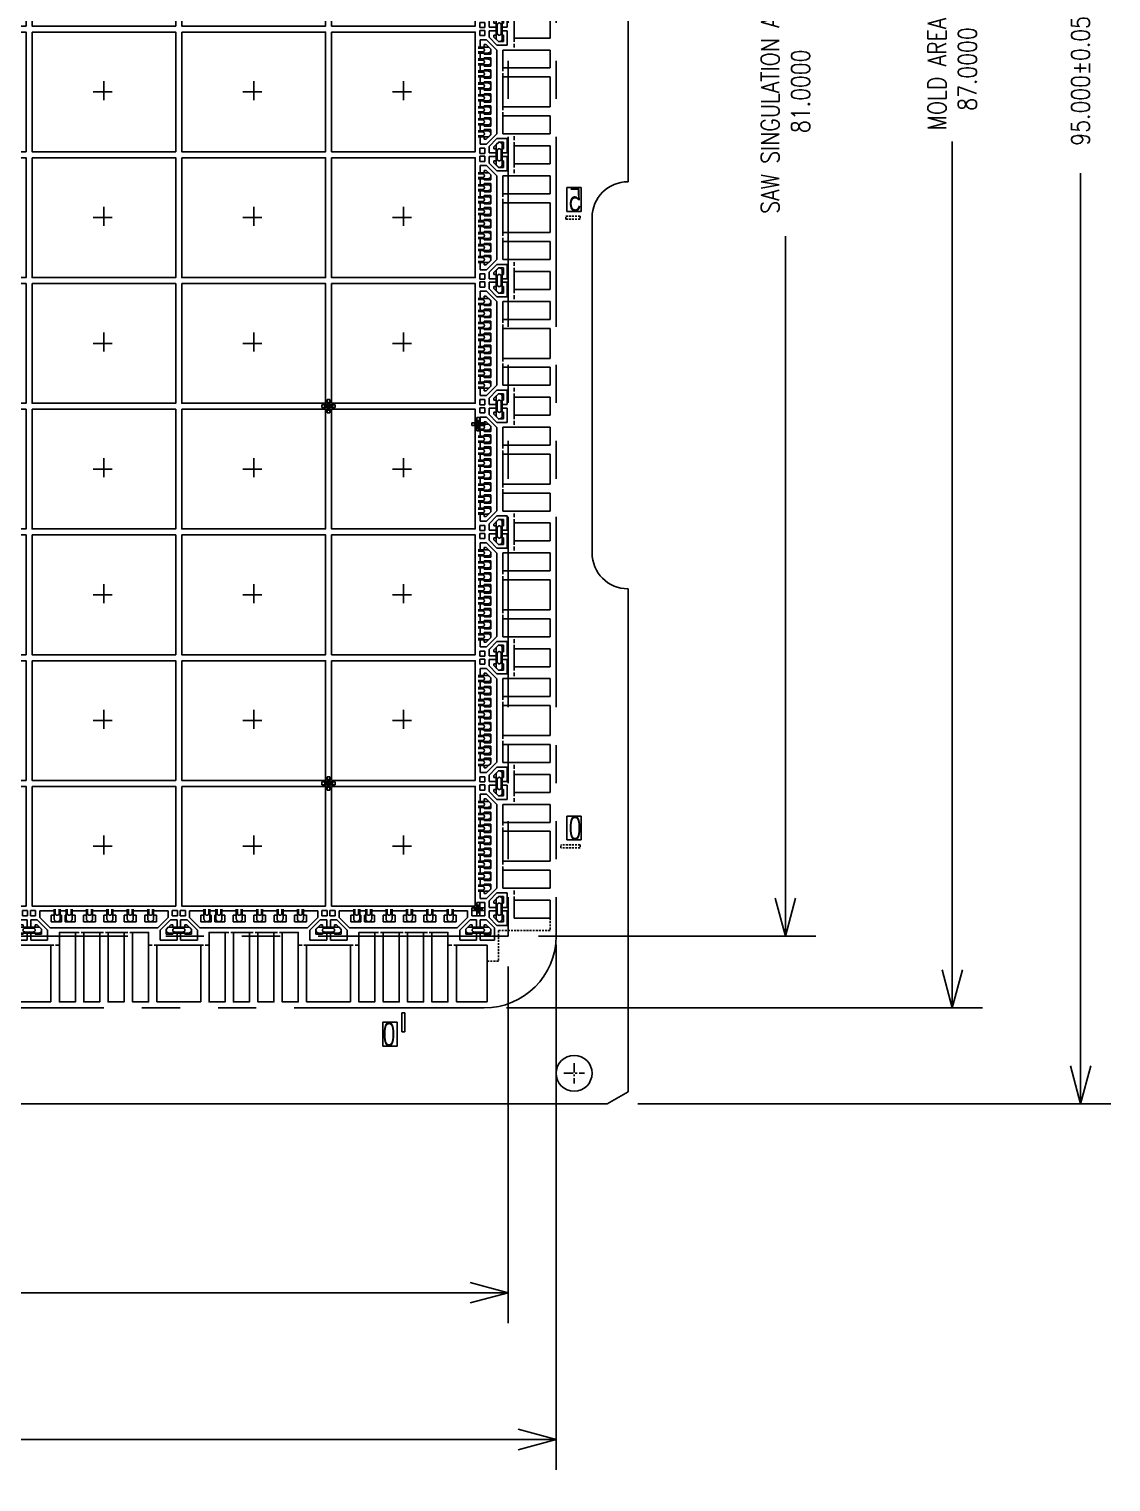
# Model space of a CAD drawing. Extents: x 98 to 785, y 191 to 514.
# Drawn here: x 695 to 785.3, y 220.7 to 342 of the extents above; entities that cross this region are included whole.
import ezdxf

# ---------------------------------------------------------------- set-up
doc = ezdxf.new("R2010")
doc.units = 0
doc.header["$LTSCALE"] = 12.7
doc.header["$MEASUREMENT"] = 0
doc.header["$PDMODE"] = 2
for name, pattern in [('CENTER', [2, 1.25, -0.25, 0.25, -0.25]), ('HIDDEN', [0.375, 0.25, -0.125]), ('PHANTOM', [2.5, 1.25, -0.25, 0.25, -0.25, 0.25, -0.25])]:
    doc.linetypes.add(name, pattern=pattern)
doc.layers.get('0').update_dxf_attribs({"linetype": 'CONTINUOUS'})
doc.layers.get('DEFPOINTS').update_dxf_attribs({"linetype": 'CONTINUOUS'})
for name, color, linetype in [('SH-01_CENTER', 2, 'CENTER'), ('SH-01_DIM', 4, 'CONTINUOUS'), ('SH-01_HATCH', 10, 'CONTINUOUS'), ('SH-01_HIDDEN', 6, 'HIDDEN'), ('SH-01_MISC', 5, 'CONTINUOUS'), ('SH-01_OBJECT', 7, 'CONTINUOUS'), ('SH-01_PHANTOM', 1, 'PHANTOM')]:
    doc.layers.add(name, color=color, linetype=linetype)
doc.styles.get("Standard").update_dxf_attribs({"font": 'simplex.shx', "width": 0.82})
doc.dimstyles.get("Standard").update_dxf_attribs({"dimtxt": 0.18, "dimasz": 0.18, "dimexe": 0.18, "dimexo": 0.0625, "dimgap": 0.09, "dimtad": 0, "dimtih": 1, "dimtoh": 1, "dimdec": 4, "dimzin": 0, "dimdsep": 46, "dimtxsty": 'STANDARD', "dimcen": 0.09, "dimadec": 0, "dimazin": 0, "dimtfac": 1, "dimtdec": 4, "dimtofl": 0, "dimtmove": 0, "dimatfit": 3, "dimfxl": 1, "dimtolj": 1, "dimtzin": 0, "dimarcsym": 0})
doc.dimstyles.new('STANDARD$0', dxfattribs={"dimtxt": 0.18, "dimasz": 0.18, "dimexe": 0.18, "dimexo": 0.0625, "dimgap": 0.09, "dimtad": 0, "dimtih": 1, "dimtoh": 1, "dimdec": 4, "dimzin": 0, "dimdsep": 46, "dimtxsty": 'STANDARD', "dimcen": 0.09, "dimadec": 0, "dimazin": 0, "dimtfac": 1, "dimtdec": 4, "dimtofl": 0, "dimtmove": 0, "dimatfit": 3, "dimfxl": 1, "dimtolj": 1, "dimtzin": 0, "dimarcsym": 0})

# ---------------------------------------------------------------- blocks, each defined once
blk = doc.blocks.new('_Open30')
at = {"color": 0, "lineweight": -2}
for p, q in [((-1, 0.268), (0, 0)), ((0, 0), (-1, -0.268)), ((0, 0), (-1, 0))]:
    blk.add_line(p, q, dxfattribs=at)
blk = doc.blocks.new('*D33')
at = {"layer": 'DEFPOINTS', "color": 0, "ltscale": 0.05, "transparency": 16777216}
for p in [(733.03, 434.26), (732.35, 260.26), (772.1, 260.26)]:
    blk.add_point(p, dxfattribs=at)
at = {"layer": 'SH-01_DIM', "ltscale": 0.05, "transparency": 16777216}
for p, q in [((735.57, 434.26), (774.64, 434.26)), ((772.1, 431.09), (772.1, 343.89)), ((772.1, 263.44), (772.1, 332.61)), ((734.89, 260.26), (774.64, 260.26))]:
    blk.add_line(p, q, dxfattribs=at)
at = {"layer": 'SH-01_DIM', "ltscale": 0.05, "transparency": 16777216, "xscale": 3.175000000000011, "yscale": 3.175000000000011, "zscale": 3.175000000000011}
for p, rotation in [((772.1, 434.26), 90), ((772.1, 260.26), 270)]:
    blk.add_blockref('_Open30', p, dxfattribs=dict(at, rotation=rotation))
at = {"layer": 'SH-01_DIM', "ltscale": 0.05, "transparency": 16777216, "insert": (772.1, 338.25), "char_height": 1.524, "attachment_point": 5, "rotation": 90}
blk.add_mtext('\\A1;MOLD AREA\\P 87.0000', dxfattribs=at)
blk = doc.blocks.new('*D34')
at = {"layer": 'DEFPOINTS', "color": 0, "ltscale": 0.05, "transparency": 16777216}
for p in [(735.03, 428.26), (735.03, 266.26), (758.17, 266.26)]:
    blk.add_point(p, dxfattribs=at)
at = {"layer": 'SH-01_DIM', "ltscale": 0.05, "transparency": 16777216}
for p, q in [((737.57, 428.26), (760.71, 428.26)), ((758.17, 425.09), (758.17, 348.07)), ((758.17, 269.44), (758.17, 324.72)), ((737.57, 266.26), (760.71, 266.26))]:
    blk.add_line(p, q, dxfattribs=at)
at = {"layer": 'SH-01_DIM', "ltscale": 0.05, "transparency": 16777216, "xscale": 3.175000000000011, "yscale": 3.175000000000011, "zscale": 3.175000000000011}
for p, rotation in [((758.17, 428.26), 90), ((758.17, 266.26), 270)]:
    blk.add_blockref('_Open30', p, dxfattribs=dict(at, rotation=rotation))
at = {"layer": 'SH-01_DIM', "ltscale": 0.05, "transparency": 16777216, "insert": (758.17, 336.39), "char_height": 1.524, "attachment_point": 5, "rotation": 90}
blk.add_mtext('\\A1;SAW SINGULATION AREA\\P 81.0000', dxfattribs=at)
blk = doc.blocks.new('*D35')
at = {"layer": 'DEFPOINTS', "color": 0, "ltscale": 0.05, "transparency": 16777216}
for p in [(743.3, 442.26), (743.3, 252.26), (782.81, 252.26)]:
    blk.add_point(p, dxfattribs=at)
at = {"layer": 'SH-01_DIM', "ltscale": 0.05, "transparency": 16777216}
for p, q in [((745.84, 442.26), (785.35, 442.26)), ((782.81, 439.09), (782.81, 344.54)), ((782.81, 255.44), (782.81, 329.98)), ((745.84, 252.26), (785.35, 252.26))]:
    blk.add_line(p, q, dxfattribs=at)
at = {"layer": 'SH-01_DIM', "ltscale": 0.05, "transparency": 16777216, "xscale": 3.175000000000011, "yscale": 3.175000000000011, "zscale": 3.175000000000011}
for p, rotation in [((782.81, 442.26), 90), ((782.81, 252.26), 270)]:
    blk.add_blockref('_Open30', p, dxfattribs=dict(at, rotation=rotation))
at = {"layer": 'SH-01_DIM', "ltscale": 0.05, "transparency": 16777216, "insert": (782.81, 337.26), "char_height": 1.524, "attachment_point": 5, "rotation": 90}
blk.add_mtext('\\A1; 95.000±0.05', dxfattribs=at)
blk = doc.blocks.new('*D36')
at = {"layer": 'DEFPOINTS', "color": 0, "ltscale": 0.05, "transparency": 16777216}
for p in [(739.03, 268.06), (151.03, 266.01), (739.03, 224.22)]:
    blk.add_point(p, dxfattribs=at)
at = {"layer": 'SH-01_DIM', "ltscale": 0.05, "transparency": 16777216}
for p, q in [((739.03, 265.52), (739.03, 221.68)), ((151.03, 263.47), (151.03, 221.68)), ((154.21, 224.22), (438.48, 224.22)), ((735.86, 224.22), (449.76, 224.22))]:
    blk.add_line(p, q, dxfattribs=at)
at = {"layer": 'SH-01_DIM', "ltscale": 0.05, "transparency": 16777216, "xscale": 3.175000000000011, "yscale": 3.175000000000011, "zscale": 3.175000000000011, "rotation": 180}
blk.add_blockref('_Open30', (151.03, 224.22), dxfattribs=at)
at = {"layer": 'SH-01_DIM', "ltscale": 0.05, "transparency": 16777216, "xscale": 3.175000000000011, "yscale": 3.175000000000011, "zscale": 3.175000000000011}
blk.add_blockref('_Open30', (739.03, 224.22), dxfattribs=at)
at = {"layer": 'SH-01_DIM', "ltscale": 0.05, "transparency": 16777216, "insert": (444.12, 224.22), "char_height": 1.524, "attachment_point": 5}
blk.add_mtext('\\A1;MOLD AREA\\P 294.0000', dxfattribs=at)
blk = doc.blocks.new('A$C548803C5')
at = {"layer": 'SH-01_CENTER', "ltscale": 0.05}
for p, q in [((1, 1.451), (1, 0.549)), ((0.549, 1), (1.451, 1))]:
    blk.add_line(p, q, dxfattribs=at)
at = {"layer": 'SH-01_MISC', "ltscale": 0.05}
blk.add_lwpolyline([(-2, 3.5), (4, 3.5), (4, -1.5), (-2, -1.5)], close=True, dxfattribs=at)
blk = doc.blocks.new('*D73')
at = {"layer": 'DEFPOINTS', "color": 0, "ltscale": 0.05, "transparency": 16777216}
for p in [(155.03, 266.26), (735.03, 266.26), (735.03, 236.48)]:
    blk.add_point(p, dxfattribs=at)
at = {"layer": 'SH-01_DIM', "ltscale": 0.05, "transparency": 16777216}
for p, q in [((155.03, 263.72), (155.03, 233.94)), ((735.03, 263.72), (735.03, 233.94)), ((158.21, 236.48), (433.35, 236.48)), ((731.86, 236.48), (456.71, 236.48))]:
    blk.add_line(p, q, dxfattribs=at)
at = {"layer": 'SH-01_DIM', "ltscale": 0.05, "transparency": 16777216, "xscale": 3.175000000000011, "yscale": 3.175000000000011, "zscale": 3.175000000000011, "rotation": 180}
blk.add_blockref('_Open30', (155.03, 236.48), dxfattribs=at)
at = {"layer": 'SH-01_DIM', "ltscale": 0.05, "transparency": 16777216, "xscale": 3.175000000000011, "yscale": 3.175000000000011, "zscale": 3.175000000000011}
blk.add_blockref('_Open30', (735.03, 236.48), dxfattribs=at)
at = {"layer": 'SH-01_DIM', "ltscale": 0.05, "transparency": 16777216, "insert": (445.03, 236.48), "char_height": 1.524, "attachment_point": 5}
blk.add_mtext('\\A1;SAW SINGULATION AREA\\P 290.0000', dxfattribs=at)
blk = doc.blocks.new('A$C090B6B89')
at = {"layer": 'SH-01_HATCH', "ltscale": 0.05}
h = blk.add_hatch(dxfattribs=at)
h.set_pattern_fill('ANSI31', color=10, scale=0.25)
h.paths.add_polyline_path([(11.633, 0.047), (11.618, 0.047), (11.618, -0.128), (11.633, -0.128)])
h.paths.add_polyline_path([(11.633, 4.972), (11.618, 4.972), (11.618, 4.797), (11.633, 4.797)])
h = blk.add_hatch(dxfattribs=at)
h.set_pattern_fill('ANSI31', color=10, scale=0.25)
h.set_pattern_definition([(45, (16.64484, -6.121858), (-0.02209709, 0.02209709), [])])
h.paths.add_polyline_path([(12.543, 0.797), (12.368, 0.797), (12.368, 0.782), (12.543, 0.782)])
h.paths.add_polyline_path([(12.543, 1.062), (12.368, 1.062), (12.368, 1.047), (12.543, 1.047)])
h.paths.add_polyline_path([(12.543, 1.297), (12.368, 1.297), (12.368, 1.282), (12.543, 1.282)])
h.paths.add_polyline_path([(12.543, 1.797), (12.368, 1.797), (12.368, 1.782), (12.543, 1.782)])
h.paths.add_polyline_path([(12.543, 1.562), (12.368, 1.562), (12.368, 1.547), (12.543, 1.547)])
h.paths.add_polyline_path([(12.543, 2.062), (12.368, 2.062), (12.368, 2.047), (12.543, 2.047)])
h.paths.add_polyline_path([(12.543, 2.297), (12.368, 2.297), (12.368, 2.282), (12.543, 2.282)])
h.paths.add_polyline_path([(12.543, 2.562), (12.368, 2.562), (12.368, 2.547), (12.543, 2.547)])
h.paths.add_polyline_path([(12.543, 2.797), (12.368, 2.797), (12.368, 2.782), (12.543, 2.782)])
h.paths.add_polyline_path([(12.543, 3.062), (12.368, 3.062), (12.368, 3.047), (12.543, 3.047)])
h.paths.add_polyline_path([(12.543, 3.297), (12.368, 3.297), (12.368, 3.282), (12.543, 3.282)])
h.paths.add_polyline_path([(12.543, 3.562), (12.368, 3.562), (12.368, 3.547), (12.543, 3.547)])
h.paths.add_polyline_path([(12.543, 3.797), (12.368, 3.797), (12.368, 3.782), (12.543, 3.782)])
h.paths.add_polyline_path([(12.543, 4.062), (12.368, 4.062), (12.368, 4.047), (12.543, 4.047)])
at = {"layer": 'SH-01_HIDDEN'}
for p, q in [((11.618, 4.972), (11.618, 5.047)), ((11.663, 5.047), (11.663, 4.872)), ((11.823, 4.872), (11.823, 5.047)), ((11.868, 5.047), (11.868, 4.642)), ((11.618, 4.642), (11.618, 4.797)), ((11.862, 4.61), (11.78, 4.528)), ((12.098, 4.21), (12.18, 4.292)), ((12.213, 4.297), (12.618, 4.297)), ((12.618, 4.252), (12.443, 4.252)), ((12.368, 4.047), (12.213, 4.047)), ((12.213, 3.797), (12.368, 3.797)), ((12.443, 4.092), (12.618, 4.092)), ((12.618, 3.752), (12.443, 3.752)), ((12.618, 4.047), (12.543, 4.047)), ((12.543, 3.797), (12.618, 3.797)), ((12.368, 3.547), (12.213, 3.547)), ((12.213, 3.297), (12.368, 3.297)), ((12.368, 3.047), (12.213, 3.047)), ((12.443, 3.592), (12.618, 3.592)), ((12.618, 3.252), (12.443, 3.252)), ((12.443, 3.092), (12.618, 3.092)), ((12.618, 3.547), (12.543, 3.547)), ((12.543, 3.297), (12.618, 3.297)), ((12.618, 3.047), (12.543, 3.047)), ((12.213, 2.797), (12.368, 2.797)), ((12.368, 2.547), (12.213, 2.547)), ((12.618, 2.752), (12.443, 2.752)), ((12.443, 2.592), (12.618, 2.592)), ((12.543, 2.797), (12.618, 2.797)), ((12.618, 2.547), (12.543, 2.547)), ((12.213, 2.297), (12.368, 2.297)), ((12.368, 2.047), (12.213, 2.047)), ((12.618, 2.252), (12.443, 2.252)), ((12.443, 2.092), (12.618, 2.092)), ((12.543, 2.297), (12.618, 2.297)), ((12.618, 2.047), (12.543, 2.047)), ((12.213, 1.797), (12.368, 1.797)), ((12.368, 1.547), (12.213, 1.547)), ((12.213, 1.297), (12.368, 1.297)), ((12.618, 1.752), (12.443, 1.752)), ((12.443, 1.592), (12.618, 1.592)), ((12.618, 1.252), (12.443, 1.252)), ((12.543, 1.797), (12.618, 1.797)), ((12.618, 1.547), (12.543, 1.547)), ((12.543, 1.297), (12.618, 1.297)), ((12.098, 0.635), (12.18, 0.553)), ((12.368, 1.047), (12.213, 1.047)), ((12.368, 0.797), (12.213, 0.797)), ((12.443, 1.092), (12.618, 1.092)), ((12.443, 0.752), (12.618, 0.752)), ((12.618, 1.047), (12.543, 1.047)), ((12.618, 0.797), (12.543, 0.797)), ((11.618, 0.202), (11.618, -0.203)), ((11.862, 0.235), (11.78, 0.316)), ((11.868, -0.203), (11.868, 0.202)), ((12.213, 0.547), (12.618, 0.547)), ((12.618, 0.592), (12.443, 0.592)), ((11.663, -0.203), (11.663, -0.028)), ((11.823, -0.028), (11.823, -0.203))]:
    blk.add_line(p, q, dxfattribs=at)
at = {"layer": 'SH-01_HIDDEN', "ltscale": 0.05}
for p, q in [((11.118, 4.672), (11.118, 4.172)), ((11.593, 3.047), (11.593, 3.422)), ((11.593, 1.422), (11.593, 1.797)), ((11.118, 0.172), (11.118, 0.672))]:
    blk.add_line(p, q, dxfattribs=at)
at = {"layer": 'SH-01_HIDDEN'}
for centre, radius, start, end in [((11.743, 4.872), 0.08, 179.99989, 359.99989), ((11.743, 4.647), 0.125, 182.33817, 287.48068), ((11.743, 4.647), 0.125, 342.5191, 357.66161), ((12.218, 4.173), 0.124, 92.30964, 107.52916), ((12.443, 4.172), 0.08, 90, 270), ((12.218, 4.172), 0.125, 162.51941, 267.66496), ((12.218, 3.672), 0.125, 92.33828, 267.66172), ((12.443, 3.672), 0.08, 90, 270), ((12.218, 3.172), 0.125, 92.33828, 267.66172), ((12.443, 3.172), 0.08, 90, 270), ((12.218, 2.672), 0.125, 92.33828, 267.66172), ((12.443, 2.672), 0.08, 90, 270), ((12.218, 2.172), 0.125, 92.33828, 267.66172), ((12.443, 2.172), 0.08, 90, 270), ((12.218, 1.672), 0.125, 92.33828, 267.66172), ((12.218, 1.172), 0.125, 92.33828, 267.66172), ((12.443, 1.672), 0.08, 90, 270), ((12.443, 1.172), 0.08, 90, 270), ((12.218, 0.672), 0.125, 92.33504, 197.48059), ((12.443, 0.672), 0.08, 90, 270), ((11.743, 0.197), 0.125, 72.51921, 177.66172), ((11.743, -0.028), 0.08, 0, 180), ((11.743, 0.197), 0.125, 2.33828, 17.48079), ((12.218, 0.672), 0.124, 252.47084, 267.69036)]:
    blk.add_arc(centre, radius, start, end, dxfattribs=at)
at = {"layer": 'SH-01_OBJECT', "ltscale": 0.05}
for p, q in [((9.618, 5.047), (9.618, 4.672)), ((11.118, 5.047), (11.118, 4.672)), ((11.618, 4.972), (11.418, 4.972)), ((11.533, 4.972), (11.453, 4.972)), ((11.618, 4.972), (11.633, 4.972)), ((11.953, 4.972), (11.868, 4.972)), ((12.168, 4.972), (11.953, 4.972)), ((11.118, 4.672), (9.618, 4.672)), ((11.618, 4.797), (11.633, 4.797)), ((9.618, 4.172), (9.618, 3.422)), ((11.593, 4.172), (9.618, 4.172)), ((12.368, 4.062), (12.368, 4.047)), ((12.368, 3.782), (12.368, 3.797)), ((12.543, 4.062), (12.543, 4.047)), ((12.543, 3.782), (12.543, 3.797)), ((11.593, 3.422), (9.618, 3.422)), ((9.618, 3.047), (9.618, 2.422)), ((11.593, 3.047), (9.618, 3.047)), ((12.368, 3.547), (12.368, 3.562)), ((12.368, 3.282), (12.368, 3.297)), ((12.368, 3.047), (12.368, 3.062)), ((12.543, 3.547), (12.543, 3.562)), ((12.543, 3.282), (12.543, 3.297)), ((12.543, 3.047), (12.543, 3.062)), ((12.368, 2.782), (12.368, 2.797)), ((12.368, 2.547), (12.368, 2.562)), ((12.543, 2.782), (12.543, 2.797)), ((12.543, 2.547), (12.543, 2.562)), ((9.618, 1.797), (9.618, 2.422)), ((12.368, 2.282), (12.368, 2.297)), ((12.368, 2.047), (12.368, 2.062)), ((12.543, 2.282), (12.543, 2.297)), ((12.543, 2.047), (12.543, 2.062)), ((11.593, 1.797), (9.618, 1.797)), ((9.618, 0.672), (9.618, 1.422)), ((11.593, 1.422), (9.618, 1.422)), ((12.368, 1.782), (12.368, 1.797)), ((12.368, 1.547), (12.368, 1.562)), ((12.368, 1.282), (12.368, 1.297)), ((12.543, 1.782), (12.543, 1.797)), ((12.543, 1.547), (12.543, 1.562)), ((12.543, 1.282), (12.543, 1.297)), ((11.593, 0.672), (9.618, 0.672)), ((12.368, 1.047), (12.368, 1.062)), ((12.368, 0.782), (12.368, 0.797)), ((12.543, 1.047), (12.543, 1.062)), ((12.543, 0.782), (12.543, 0.797)), ((9.618, -0.203), (9.618, 0.172)), ((11.118, 0.172), (9.618, 0.172)), ((11.118, -0.203), (11.118, 0.172)), ((11.618, 0.047), (11.633, 0.047)), ((11.618, -0.128), (11.418, -0.128)), ((11.533, -0.128), (11.453, -0.128)), ((11.618, -0.128), (11.633, -0.128)), ((11.953, -0.128), (11.868, -0.128)), ((12.168, -0.128), (11.953, -0.128))]:
    blk.add_line(p, q, dxfattribs=at)
at = {"layer": 'SH-01_OBJECT'}
for p, q in [((11.418, 4.972), (11.418, 4.372)), ((11.618, 4.797), (11.618, 4.972)), ((11.633, 4.972), (11.633, 4.797)), ((11.868, 4.972), (11.868, 4.797)), ((12.168, 4.972), (12.168, 4.922)), ((12.168, 4.922), (12.168, 4.703)), ((12.343, 4.987), (12.343, 4.772)), ((12.343, 4.987), (12.558, 4.987)), ((12.558, 4.772), (12.558, 4.987)), ((11.837, 4.372), (11.418, 4.372)), ((11.568, 4.522), (11.568, 4.797)), ((11.568, 4.797), (11.618, 4.797)), ((11.774, 4.522), (11.568, 4.522)), ((11.968, 4.715), (11.774, 4.522)), ((12.168, 4.703), (11.837, 4.372)), ((12.274, 4.597), (11.843, 4.166)), ((11.868, 4.797), (11.968, 4.797)), ((11.968, 4.797), (11.968, 4.715)), ((12.093, 4.204), (12.286, 4.397)), ((12.543, 4.597), (12.274, 4.597)), ((12.286, 4.397), (12.368, 4.397)), ((12.343, 4.772), (12.558, 4.772)), ((12.368, 4.397), (12.368, 4.297)), ((12.368, 4.297), (12.543, 4.297)), ((12.543, 4.297), (12.543, 4.597)), ((11.593, 3.422), (11.593, 4.172)), ((11.843, 4.166), (11.843, 0.678)), ((12.093, 3.997), (12.093, 4.204)), ((12.368, 3.997), (12.093, 3.997)), ((12.093, 3.847), (12.368, 3.847)), ((12.093, 3.497), (12.093, 3.847)), ((12.543, 4.062), (12.368, 4.062)), ((12.543, 4.047), (12.368, 4.047)), ((12.368, 4.047), (12.368, 3.997)), ((12.368, 3.847), (12.368, 3.797)), ((12.543, 3.797), (12.368, 3.797)), ((12.543, 3.782), (12.368, 3.782)), ((12.543, 3.797), (12.543, 4.047)), ((11.593, 2.422), (11.593, 3.047)), ((12.368, 3.497), (12.093, 3.497)), ((12.093, 3.347), (12.368, 3.347)), ((12.093, 2.997), (12.093, 3.347)), ((12.368, 3.562), (12.543, 3.562)), ((12.543, 3.547), (12.368, 3.547)), ((12.368, 3.547), (12.368, 3.497)), ((12.368, 3.347), (12.368, 3.297)), ((12.368, 3.297), (12.543, 3.297)), ((12.543, 3.282), (12.368, 3.282)), ((12.368, 3.062), (12.543, 3.062)), ((12.543, 3.047), (12.368, 3.047)), ((12.368, 3.047), (12.368, 2.997)), ((12.543, 3.297), (12.543, 3.547)), ((12.543, 2.797), (12.543, 3.047)), ((12.368, 2.997), (12.093, 2.997)), ((12.093, 2.847), (12.368, 2.847)), ((12.093, 2.497), (12.093, 2.847)), ((12.368, 2.497), (12.093, 2.497)), ((12.368, 2.847), (12.368, 2.797)), ((12.368, 2.797), (12.543, 2.797)), ((12.543, 2.782), (12.368, 2.782)), ((12.368, 2.562), (12.543, 2.562)), ((12.543, 2.547), (12.368, 2.547)), ((12.368, 2.547), (12.368, 2.497)), ((12.543, 2.297), (12.543, 2.547)), ((11.593, 2.422), (11.593, 1.797)), ((12.093, 2.347), (12.368, 2.347)), ((12.093, 1.997), (12.093, 2.347)), ((12.368, 1.997), (12.093, 1.997)), ((12.093, 1.847), (12.368, 1.847)), ((12.093, 1.497), (12.093, 1.847)), ((12.368, 2.347), (12.368, 2.297)), ((12.368, 2.297), (12.543, 2.297)), ((12.543, 2.282), (12.368, 2.282)), ((12.368, 2.062), (12.543, 2.062)), ((12.543, 2.047), (12.368, 2.047)), ((12.368, 2.047), (12.368, 1.997)), ((12.368, 1.847), (12.368, 1.797)), ((12.543, 1.797), (12.543, 2.047)), ((11.593, 1.422), (11.593, 0.672)), ((12.368, 1.497), (12.093, 1.497)), ((12.093, 1.347), (12.368, 1.347)), ((12.093, 0.997), (12.093, 1.347)), ((12.368, 1.797), (12.543, 1.797)), ((12.543, 1.782), (12.368, 1.782)), ((12.368, 1.562), (12.543, 1.562)), ((12.543, 1.547), (12.368, 1.547)), ((12.368, 1.547), (12.368, 1.497)), ((12.368, 1.347), (12.368, 1.297)), ((12.368, 1.297), (12.543, 1.297)), ((12.543, 1.282), (12.368, 1.282)), ((12.543, 1.297), (12.543, 1.547)), ((11.843, 0.678), (12.274, 0.247)), ((12.368, 0.997), (12.093, 0.997)), ((12.368, 0.847), (12.093, 0.847)), ((12.093, 0.847), (12.093, 0.64)), ((12.093, 0.64), (12.286, 0.447)), ((12.368, 1.062), (12.543, 1.062)), ((12.543, 1.047), (12.368, 1.047)), ((12.368, 1.047), (12.368, 0.997)), ((12.368, 0.797), (12.368, 0.847)), ((12.543, 0.797), (12.368, 0.797)), ((12.543, 0.782), (12.368, 0.782)), ((12.543, 0.797), (12.543, 1.047)), ((11.837, 0.472), (11.418, 0.472)), ((11.418, -0.128), (11.418, 0.472)), ((11.774, 0.322), (11.568, 0.322)), ((11.568, 0.322), (11.568, 0.047)), ((11.568, 0.047), (11.618, 0.047)), ((11.618, 0.047), (11.618, -0.128)), ((11.633, -0.128), (11.633, 0.047)), ((11.968, 0.129), (11.774, 0.322)), ((12.168, 0.141), (11.837, 0.472)), ((11.868, -0.128), (11.868, 0.047)), ((11.868, 0.047), (11.968, 0.047)), ((11.968, 0.047), (11.968, 0.129)), ((12.168, -0.078), (12.168, 0.141)), ((12.274, 0.247), (12.543, 0.247)), ((12.286, 0.447), (12.368, 0.447)), ((12.558, 0.072), (12.343, 0.072)), ((12.343, 0.072), (12.343, -0.143)), ((12.368, 0.447), (12.368, 0.547)), ((12.368, 0.547), (12.543, 0.547)), ((12.543, 0.247), (12.543, 0.547)), ((12.558, 0.072), (12.558, -0.143)), ((12.168, -0.128), (12.168, -0.078)), ((12.343, -0.143), (12.558, -0.143))]:
    blk.add_line(p, q, dxfattribs=at)
blk = doc.blocks.new('A$C162878C5')
at = {"layer": 'SH-01_HATCH', "ltscale": 0.05}
h = blk.add_hatch(dxfattribs=at)
h.set_pattern_fill('ANSI31', color=10, scale=0.5)
h.paths.add_polyline_path([(-1.58, 1.91), (-1.55, 1.91), (-1.55, 2.26), (-1.58, 2.26)])
h = blk.add_hatch(dxfattribs=at)
h.set_pattern_fill('ANSI31', color=10, scale=0.5)
h.paths.add_polyline_path([(0.27, 0.41), (-0.08, 0.41), (-0.08, 0.44), (0.27, 0.44)])
at = {"layer": 'SH-01_HIDDEN', "ltscale": 0.05}
for p, q in [((-5.58, 1.66), (-5.58, 0.62)), ((-1.28, 0.62), (-5.58, 0.62)), ((-1.28, 0.62), (-1.28, -1.93)), ((-0.33, -1.93), (-1.28, -1.93))]:
    blk.add_line(p, q, dxfattribs=at)
at = {"layer": 'SH-01_HIDDEN', "linetype": 'Continuous', "ltscale": 0.05}
for p, q in [((-1.58, 2.26), (-1.58, 2.41)), ((-1.58, 1.6), (-1.58, 1.91)), ((-1.49, 2.41), (-1.49, 2.06)), ((-1.09, 1.54), (-1.25, 1.38)), ((-1.17, 2.06), (-1.17, 2.41)), ((-1.08, 2.41), (-1.08, 1.6))]:
    blk.add_line(p, q, dxfattribs=at)
at = {"layer": 'SH-01_HIDDEN'}
for p, q in [((-0.45, 0.9), (-0.62, 0.74)), ((-0.08, 0.91), (-0.39, 0.91)), ((-0.39, 0.41), (-0.08, 0.41)), ((0.07, 0.82), (0.42, 0.82)), ((0.42, 0.5), (0.07, 0.5)), ((0.42, 0.91), (0.27, 0.91)), ((0.27, 0.41), (0.42, 0.41))]:
    blk.add_line(p, q, dxfattribs=at)
at = {"layer": 'SH-01_HIDDEN', "linetype": 'Continuous', "ltscale": 0.05}
for centre, radius, start, end in [((-1.33, 1.61), 0.25, 182.3383, 287.4808), ((-1.33, 2.06), 0.16, 180, 0), ((-1.33, 1.61), 0.25, 342.5192, 357.6617)]:
    blk.add_arc(centre, radius, start, end, dxfattribs=at)
at = {"layer": 'SH-01_HIDDEN'}
for centre, radius, start, end in [((-0.38, 0.66), 0.25, 162.5192, 267.6617), ((-0.38, 0.66), 0.25, 92.3383, 107.4808), ((0.07, 0.66), 0.16, 90, 270)]:
    blk.add_arc(centre, radius, start, end, dxfattribs=at)
at = {"layer": 'SH-01_OBJECT', "ltscale": 0.05}
for p, q in [((-5.58, 2.41), (-5.58, 1.66)), ((-5.58, 1.66), (-2.58, 1.66)), ((-2.58, 1.66), (-2.58, 2.41)), ((-1.98, 2.26), (-1.58, 2.26)), ((-1.91, 2.26), (-1.75, 2.26)), ((-1.58, 2.26), (-1.55, 2.26)), ((-1.58, 1.91), (-1.55, 1.91)), ((-1.08, 2.26), (-0.91, 2.26)), ((-0.91, 2.26), (-0.48, 2.26)), ((0.27, 1.51), (0.27, 1.08)), ((-0.08, 0.44), (-0.08, 0.41)), ((0.27, 1.08), (0.27, 0.91)), ((0.27, 0.44), (0.27, 0.41)), ((0.27, 0.41), (0.27, -0.19)), ((0.27, 0.24), (0.27, 0.08)), ((-0.33, -5.34), (-0.33, -0.59)), ((0.42, -0.59), (-0.33, -0.59)), ((0.42, -5.34), (-0.33, -5.34))]:
    blk.add_line(p, q, dxfattribs=at)
at = {"layer": 'SH-01_OBJECT'}
for p, q in [((-1.98, 1.06), (-1.98, 2.26)), ((-1.68, 1.91), (-1.68, 1.36)), ((-1.58, 1.91), (-1.68, 1.91)), ((-1.68, 1.36), (-1.27, 1.36)), ((-1.58, 2.26), (-1.58, 1.91)), ((-1.55, 2.26), (-1.55, 1.91)), ((-1.27, 1.36), (-0.88, 1.75)), ((-0.48, 1.73), (-1.14, 1.06)), ((-1.08, 1.91), (-1.08, 2.26)), ((-0.88, 1.91), (-1.08, 1.91)), ((-0.93, 0.85), (-0.27, 1.51)), ((-0.88, 1.75), (-0.88, 1.91)), ((-0.48, 2.26), (-0.48, 1.73)), ((-0.27, 1.51), (0.27, 1.51)), ((-0.13, 1.86), (-0.13, 2.29)), ((0.3, 2.29), (-0.13, 2.29)), ((0.3, 1.86), (-0.13, 1.86)), ((0.3, 1.86), (0.3, 2.29)), ((-1.14, 1.06), (-1.98, 1.06)), ((-0.93, -0.19), (-0.93, 0.85)), ((-0.24, 1.11), (-0.63, 0.73)), ((-0.63, 0.73), (-0.63, 0.31)), ((-0.63, 0.31), (-0.08, 0.31)), ((-0.08, 1.11), (-0.24, 1.11)), ((-0.08, 0.91), (-0.08, 1.11)), ((0.27, 0.91), (-0.08, 0.91)), ((0.27, 0.44), (-0.08, 0.44)), ((-0.08, 0.41), (0.27, 0.41)), ((-0.08, 0.31), (-0.08, 0.41)), ((0.27, -0.19), (-0.93, -0.19))]:
    blk.add_line(p, q, dxfattribs=at)
blk = doc.blocks.new('A$C4C6C51ED')
at = {"layer": 'SH-01_HATCH', "ltscale": 0.05}
h = blk.add_hatch(dxfattribs=at)
h.set_pattern_fill('ANSI31', color=10, scale=0.25)
h.set_pattern_definition([(45, (33.0558, -7.33538), (-0.02209709, 0.02209709), [])])
h.paths.add_polyline_path([(24.079, 3.584), (24.064, 3.584), (24.064, 3.759), (24.079, 3.759)])
h.paths.add_polyline_path([(24.579, 3.584), (24.564, 3.584), (24.564, 3.759), (24.579, 3.759)])
h.paths.add_polyline_path([(24.344, 3.584), (24.329, 3.584), (24.329, 3.759), (24.344, 3.759)])
h.paths.add_polyline_path([(25.194, 3.584), (25.179, 3.584), (25.179, 3.759), (25.194, 3.759)])
h.paths.add_polyline_path([(25.429, 3.584), (25.414, 3.584), (25.414, 3.759), (25.429, 3.759)])
h.paths.add_polyline_path([(26.279, 3.584), (26.264, 3.584), (26.264, 3.759), (26.279, 3.759)])
h.paths.add_polyline_path([(26.044, 3.584), (26.029, 3.584), (26.029, 3.584), (26.029, 3.759), (26.044, 3.759)])
h.paths.add_polyline_path([(27.129, 3.584), (27.114, 3.584), (27.114, 3.759), (27.129, 3.759)])
h.paths.add_polyline_path([(26.894, 3.584), (26.879, 3.584), (26.879, 3.584), (26.879, 3.759), (26.894, 3.759)])
h.paths.add_polyline_path([(27.744, 3.584), (27.729, 3.584), (27.729, 3.759), (27.744, 3.759)])
h = blk.add_hatch(dxfattribs=at)
h.set_pattern_fill('ANSI31', color=10, scale=0.25)
h.paths.add_polyline_path([(23.029, 2.849), (22.854, 2.849), (22.854, 2.834), (23.029, 2.834)])
h.paths.add_polyline_path([(28.954, 2.849), (28.779, 2.849), (28.779, 2.834), (28.954, 2.834)])
at = {"layer": 'SH-01_HIDDEN'}
for p, q in [((23.829, 3.759), (23.829, 3.834)), ((23.874, 3.834), (23.874, 3.709)), ((23.874, 3.659), (23.874, 3.709)), ((24.034, 3.709), (24.034, 3.834)), ((24.034, 3.709), (24.034, 3.659)), ((24.079, 3.834), (24.079, 3.759)), ((24.329, 3.759), (24.329, 3.834)), ((24.374, 3.834), (24.374, 3.709)), ((24.374, 3.659), (24.374, 3.709)), ((24.534, 3.709), (24.534, 3.834)), ((24.534, 3.709), (24.534, 3.659)), ((24.579, 3.834), (24.579, 3.759)), ((25.179, 3.759), (25.179, 3.834)), ((25.224, 3.834), (25.224, 3.709)), ((25.224, 3.659), (25.224, 3.709)), ((25.384, 3.709), (25.384, 3.834)), ((25.384, 3.709), (25.384, 3.659)), ((25.429, 3.834), (25.429, 3.759)), ((26.029, 3.759), (26.029, 3.834)), ((26.074, 3.834), (26.074, 3.709)), ((26.074, 3.659), (26.074, 3.709)), ((26.234, 3.709), (26.234, 3.834)), ((26.234, 3.709), (26.234, 3.659)), ((26.279, 3.834), (26.279, 3.759)), ((26.879, 3.759), (26.879, 3.834)), ((26.924, 3.834), (26.924, 3.709)), ((26.924, 3.659), (26.924, 3.709)), ((27.084, 3.709), (27.084, 3.834)), ((27.084, 3.709), (27.084, 3.659)), ((27.129, 3.834), (27.129, 3.759)), ((27.729, 3.834), (27.729, 3.759)), ((27.774, 3.709), (27.774, 3.834)), ((27.774, 3.709), (27.774, 3.659)), ((27.934, 3.834), (27.934, 3.709)), ((27.934, 3.659), (27.934, 3.709)), ((27.979, 3.759), (27.979, 3.834)), ((22.854, 3.084), (22.779, 3.084)), ((22.779, 3.039), (22.954, 3.039)), ((22.954, 3.039), (22.904, 3.039)), ((23.029, 3.084), (23.184, 3.084)), ((23.184, 3.084), (23.029, 3.084)), ((23.216, 3.078), (23.298, 2.996)), ((23.829, 3.584), (23.829, 3.429)), ((24.079, 3.429), (24.079, 3.584)), ((24.329, 3.584), (24.329, 3.429)), ((24.579, 3.429), (24.579, 3.584)), ((25.179, 3.584), (25.179, 3.429)), ((25.429, 3.429), (25.429, 3.584)), ((26.029, 3.584), (26.029, 3.429)), ((26.279, 3.429), (26.279, 3.584)), ((26.879, 3.584), (26.879, 3.429)), ((27.129, 3.429), (27.129, 3.584)), ((27.729, 3.429), (27.729, 3.584)), ((27.979, 3.584), (27.979, 3.429)), ((28.509, 2.996), (28.591, 3.078)), ((28.624, 3.084), (28.779, 3.084)), ((29.029, 3.039), (28.854, 3.039)), ((28.954, 3.084), (29.029, 3.084)), ((22.954, 2.879), (22.779, 2.879)), ((22.779, 2.834), (22.854, 2.834)), ((22.904, 2.879), (22.954, 2.879)), ((23.184, 2.834), (23.029, 2.834)), ((23.029, 2.834), (23.184, 2.834)), ((28.779, 2.834), (28.624, 2.834)), ((28.854, 2.879), (29.029, 2.879)), ((29.029, 2.834), (28.954, 2.834))]:
    blk.add_line(p, q, dxfattribs=at)
at = {"layer": 'SH-01_HIDDEN', "ltscale": 0.05}
for p, q in [((24.711, 2.859), (25.061, 2.859)), ((25.729, 2.859), (26.079, 2.859)), ((26.746, 2.859), (27.096, 2.859)), ((22.929, 2.334), (22.779, 2.334)), ((24.044, 2.334), (23.694, 2.334)), ((27.764, 2.334), (28.114, 2.334)), ((28.879, 2.334), (29.029, 2.334))]:
    blk.add_line(p, q, dxfattribs=at)
at = {"layer": 'SH-01_HIDDEN'}
for centre, radius, start, end in [((23.954, 3.659), 0.08, 180, 0), ((24.454, 3.659), 0.08, 180, 0), ((25.304, 3.659), 0.08, 180, 0), ((26.154, 3.659), 0.08, 180, 0), ((27.004, 3.659), 0.08, 180, 0), ((27.854, 3.659), 0.08, 180, 0), ((22.954, 2.959), 0.08, 270, 90), ((23.179, 2.959), 0.125, 72.47153, 87.68368), ((23.954, 3.434), 0.125, 182.33828, 357.66172), ((24.454, 3.434), 0.125, 182.33828, 357.66172), ((25.304, 3.434), 0.125, 182.33828, 357.66172), ((26.154, 3.434), 0.125, 182.33828, 357.66172), ((27.004, 3.434), 0.125, 182.33828, 357.66172), ((27.854, 3.434), 0.125, 182.33828, 357.66172), ((28.629, 2.959), 0.124, 92.30964, 107.52916), ((28.854, 2.959), 0.08, 90, 270), ((23.179, 2.959), 0.125, 272.3376, 17.48275), ((28.629, 2.959), 0.125, 162.51941, 267.66496)]:
    blk.add_arc(centre, radius, start, end, dxfattribs=at)
at = {"layer": 'SH-01_OBJECT'}
for p, q in [((22.839, 3.559), (22.839, 3.774)), ((23.054, 3.774), (22.839, 3.774)), ((23.054, 3.774), (23.054, 3.759)), ((23.054, 3.759), (23.054, 3.709)), ((23.054, 3.559), (23.054, 3.709)), ((23.229, 3.709), (23.229, 3.759)), ((23.829, 3.759), (23.229, 3.759)), ((23.229, 3.709), (23.229, 3.49)), ((23.829, 3.759), (23.829, 3.584)), ((23.829, 3.709), (23.829, 3.584)), ((24.064, 3.584), (24.064, 3.759)), ((24.079, 3.584), (24.079, 3.759)), ((24.329, 3.759), (24.079, 3.759)), ((24.079, 3.584), (24.079, 3.709)), ((24.329, 3.759), (24.329, 3.584)), ((24.329, 3.709), (24.329, 3.584)), ((24.344, 3.759), (24.344, 3.584)), ((24.564, 3.584), (24.564, 3.759)), ((24.579, 3.584), (24.579, 3.759)), ((25.179, 3.759), (24.579, 3.759)), ((24.579, 3.584), (24.579, 3.709)), ((25.179, 3.759), (25.179, 3.584)), ((25.179, 3.709), (25.179, 3.584)), ((25.194, 3.759), (25.194, 3.584)), ((25.414, 3.584), (25.414, 3.759)), ((25.429, 3.584), (25.429, 3.759)), ((26.029, 3.759), (25.429, 3.759)), ((25.429, 3.584), (25.429, 3.709)), ((26.029, 3.759), (26.029, 3.584)), ((26.029, 3.709), (26.029, 3.584)), ((26.044, 3.759), (26.044, 3.584)), ((26.264, 3.584), (26.264, 3.759)), ((26.279, 3.584), (26.279, 3.759)), ((26.879, 3.759), (26.279, 3.759)), ((26.279, 3.584), (26.279, 3.709)), ((26.879, 3.759), (26.879, 3.584)), ((26.879, 3.709), (26.879, 3.584)), ((26.894, 3.584), (26.894, 3.759)), ((27.114, 3.759), (27.114, 3.584)), ((27.129, 3.584), (27.129, 3.759)), ((27.729, 3.759), (27.129, 3.759)), ((27.129, 3.584), (27.129, 3.709)), ((27.729, 3.584), (27.729, 3.759)), ((27.744, 3.759), (27.744, 3.584)), ((28.579, 3.759), (27.979, 3.759)), ((27.979, 3.759), (27.979, 3.584)), ((27.979, 3.709), (27.979, 3.584)), ((28.579, 3.759), (28.579, 3.709)), ((28.579, 3.49), (28.579, 3.709)), ((28.754, 3.774), (28.754, 3.559)), ((28.754, 3.774), (28.969, 3.774)), ((28.969, 3.559), (28.969, 3.774)), ((23.054, 3.559), (22.839, 3.559)), ((22.854, 3.384), (23.123, 3.384)), ((22.854, 3.084), (22.854, 3.384)), ((22.854, 3.084), (23.029, 3.084)), ((22.904, 3.559), (23.054, 3.559)), ((23.123, 3.384), (22.904, 3.384)), ((23.029, 3.084), (23.029, 3.184)), ((23.029, 3.184), (23.11, 3.184)), ((23.11, 3.184), (23.304, 2.991)), ((23.554, 2.953), (23.123, 3.384)), ((23.229, 3.49), (23.66, 3.059)), ((23.66, 3.059), (28.148, 3.059)), ((23.829, 3.584), (23.704, 3.584)), ((23.704, 3.584), (23.704, 3.309)), ((23.704, 3.309), (24.129, 3.309)), ((24.129, 3.584), (24.079, 3.584)), ((24.129, 3.309), (24.129, 3.584)), ((24.329, 3.584), (24.279, 3.584)), ((24.279, 3.584), (24.279, 3.309)), ((24.279, 3.309), (24.704, 3.309)), ((24.704, 3.584), (24.579, 3.584)), ((24.704, 3.309), (24.704, 3.584)), ((25.179, 3.584), (25.054, 3.584)), ((25.054, 3.584), (25.054, 3.309)), ((25.054, 3.309), (25.554, 3.309)), ((25.554, 3.584), (25.429, 3.584)), ((25.554, 3.309), (25.554, 3.584)), ((26.029, 3.584), (25.904, 3.584)), ((25.904, 3.584), (25.904, 3.309)), ((25.904, 3.309), (26.404, 3.309)), ((26.404, 3.584), (26.279, 3.584)), ((26.404, 3.309), (26.404, 3.584)), ((26.879, 3.584), (26.754, 3.584)), ((26.754, 3.584), (26.754, 3.309)), ((26.754, 3.309), (27.254, 3.309)), ((27.254, 3.584), (27.129, 3.584)), ((27.254, 3.309), (27.254, 3.584)), ((27.604, 3.584), (27.729, 3.584)), ((27.604, 3.309), (27.604, 3.584)), ((28.104, 3.309), (27.604, 3.309)), ((27.979, 3.584), (28.104, 3.584)), ((28.104, 3.584), (28.104, 3.309)), ((28.148, 3.059), (28.579, 3.49)), ((28.685, 3.384), (28.254, 2.953)), ((28.504, 2.991), (28.697, 3.184)), ((28.954, 3.384), (28.685, 3.384)), ((28.697, 3.184), (28.779, 3.184)), ((28.754, 3.559), (28.969, 3.559)), ((28.779, 3.184), (28.779, 3.084)), ((28.779, 3.084), (28.954, 3.084)), ((28.954, 3.084), (28.954, 3.384)), ((23.029, 2.849), (22.854, 2.849)), ((22.854, 2.534), (22.854, 2.834)), ((23.029, 2.834), (22.854, 2.834)), ((23.554, 2.534), (22.854, 2.534)), ((23.029, 2.784), (23.029, 2.834)), ((23.304, 2.784), (23.029, 2.784)), ((23.304, 2.991), (23.304, 2.784)), ((23.554, 2.534), (23.554, 2.953)), ((28.254, 2.534), (28.254, 2.953)), ((28.254, 2.534), (28.954, 2.534)), ((28.504, 2.784), (28.504, 2.991)), ((28.779, 2.784), (28.504, 2.784)), ((28.779, 2.849), (28.954, 2.849)), ((28.954, 2.834), (28.779, 2.834)), ((28.779, 2.834), (28.779, 2.784)), ((28.954, 2.534), (28.954, 2.834)), ((23.454, 2.334), (22.779, 2.334)), ((28.354, 2.334), (29.029, 2.334)), ((22.779, -0.041), (23.694, -0.041)), ((29.029, -0.041), (28.114, -0.041))]:
    blk.add_line(p, q, dxfattribs=at)
at = {"layer": 'SH-01_OBJECT', "ltscale": 0.05}
for p, q in [((24.064, 3.759), (24.079, 3.759)), ((24.329, 3.759), (24.344, 3.759)), ((24.564, 3.759), (24.579, 3.759)), ((25.179, 3.759), (25.194, 3.759)), ((25.414, 3.759), (25.429, 3.759)), ((26.029, 3.759), (26.044, 3.759)), ((26.264, 3.759), (26.279, 3.759)), ((26.894, 3.759), (26.879, 3.759)), ((27.129, 3.759), (27.114, 3.759)), ((27.729, 3.759), (27.744, 3.759)), ((24.064, 3.584), (24.079, 3.584)), ((24.329, 3.584), (24.344, 3.584)), ((24.564, 3.584), (24.579, 3.584)), ((25.179, 3.584), (25.194, 3.584)), ((25.414, 3.584), (25.429, 3.584)), ((26.029, 3.584), (26.044, 3.584)), ((26.264, 3.584), (26.279, 3.584)), ((26.894, 3.584), (26.879, 3.584)), ((27.129, 3.584), (27.114, 3.584)), ((27.729, 3.584), (27.744, 3.584)), ((22.854, 2.834), (22.854, 2.849)), ((23.029, 2.834), (23.029, 2.849)), ((28.779, 2.834), (28.779, 2.849)), ((28.954, 2.834), (28.954, 2.849)), ((22.779, 2.334), (23.694, 2.334)), ((23.694, 2.334), (23.694, -0.041)), ((28.114, 2.334), (28.114, -0.041)), ((29.029, 2.334), (28.114, 2.334))]:
    blk.add_line(p, q, dxfattribs=at)
for points in [[(24.711, 2.859), (24.044, 2.859), (24.044, -0.041), (24.711, -0.041)], [(25.729, 2.859), (25.061, 2.859), (25.061, -0.041), (25.729, -0.041)], [(26.079, 2.859), (26.746, 2.859), (26.746, -0.041), (26.079, -0.041)], [(27.096, 2.859), (27.764, 2.859), (27.764, -0.041), (27.096, -0.041)]]:
    blk.add_lwpolyline(points, close=True, dxfattribs=at)
blk = doc.blocks.new('A$C1C491FD5')
at = {"layer": 'SH-01_HATCH', "ltscale": 0.05}
h = blk.add_hatch(dxfattribs=at)
h.set_pattern_fill('ANSI31', color=10, scale=0.25)
h.set_pattern_definition([(45, (-0.27461, 0.535512), (-0.0220971, 0.0220971), [])])
h.paths.add_polyline_path([(-0.534, 1.186), (-0.654, 1.186), (-0.654, 1.086), (-0.754, 1.086), (-0.754, 0.966), (-0.654, 0.966), (-0.654, 0.866), (-0.534, 0.866), (-0.534, 0.966), (-0.434, 0.966), (-0.434, 1.086), (-0.534, 1.086)])
at = {"layer": 'SH-01_HIDDEN'}
for p, q in [((-0.654, 1.301), (-0.654, 1.186)), ((-0.534, 1.301), (-0.654, 1.301)), ((-0.534, 1.186), (-0.534, 1.301)), ((-0.869, 0.966), (-0.754, 0.966)), ((-0.654, 0.866), (-0.654, 0.751)), ((-0.654, 0.751), (-0.534, 0.751)), ((-0.534, 0.751), (-0.534, 0.866)), ((-0.319, 1.086), (-0.434, 1.086)), ((-0.434, 0.966), (-0.319, 0.966)), ((-0.319, 0.966), (-0.319, 1.086))]:
    blk.add_line(p, q, dxfattribs=at)
at = {"layer": 'SH-01_HIDDEN', "ltscale": 0.05}
for q in [(-0.754, 1.086), (-0.869, 0.966)]:
    blk.add_line((-0.869, 1.086), q, dxfattribs=at)
at = {"layer": 'SH-01_OBJECT'}
for p, q in [((-0.754, 1.086), (-0.654, 1.086)), ((-0.754, 1.086), (-0.754, 0.966)), ((-0.754, 0.966), (-0.654, 0.966)), ((-0.534, 1.186), (-0.654, 1.186)), ((-0.654, 0.866), (-0.654, 0.966)), ((-0.654, 0.866), (-0.534, 0.866)), ((-0.534, 1.186), (-0.534, 1.086)), ((-0.434, 1.086), (-0.534, 1.086)), ((-0.534, 1.086), (-0.534, 1.086)), ((-0.434, 0.966), (-0.534, 0.966)), ((-0.534, 0.866), (-0.534, 0.966)), ((-0.434, 0.966), (-0.434, 1.086))]:
    blk.add_line(p, q, dxfattribs=at)
at = {"layer": 'SH-01_OBJECT', "ltscale": 0.05}
blk.add_line((-0.654, 1.186), (-0.654, 1.086), dxfattribs=at)
blk = doc.blocks.new('A$C1bd9a56c')
at = {"layer": 'SH-01_OBJECT', "ltscale": 0.05, "xscale": 2, "yscale": 2, "zscale": 2}
blk.add_blockref('A$C1C491FD5', (0.94, -2.3), dxfattribs=at)
blk = doc.blocks.new('A$C9cbbc9aa')
at = {"layer": 'SH-01_HIDDEN', "ltscale": 0.05, "xscale": -1}
blk.add_blockref('A$C1bd9a56c', (-0.5, 0), dxfattribs=at)

msp = doc.modelspace()

# ---------------------------------------------------------------- linework, layer by layer
at = {"layer": 'SH-01_CENTER', "ltscale": 0.05}
for p, q in [((740.53313, 255.66424), (740.53313, 253.94424)), ((739.67313, 254.80424), (741.39313, 254.80424))]:
    msp.add_line(p, q, dxfattribs=at)
at = {"layer": 'SH-01_HIDDEN', "ltscale": 0.05}
for p, q in [((741.03313, 326.38924), (739.83313, 326.38924)), ((739.83313, 326.13924), (739.83313, 326.38924)), ((741.03313, 326.13924), (739.83313, 326.13924)), ((741.03313, 326.38924), (741.03313, 326.13924)), ((741.03313, 273.88924), (739.43313, 273.88924)), ((739.43313, 273.63924), (739.43313, 273.88924)), ((741.03313, 273.63924), (739.43313, 273.63924)), ((741.03313, 273.88924), (741.03313, 273.63924))]:
    msp.add_line(p, q, dxfattribs=at)
at = {"layer": 'SH-01_OBJECT'}
for p, q in [((745.03313, 329.26424), (745.03313, 365.26424)), ((742.03313, 326.26424), (742.03313, 298.26424)), ((745.03313, 253.26424), (745.03313, 295.26424)), ((745.03313, 253.26424), (743.30108, 252.26424)), ((146.76518, 252.26424), (743.30108, 252.26424))]:
    msp.add_line(p, q, dxfattribs=at)
at = {"layer": 'SH-01_OBJECT', "ltscale": 0.05}
for p, q in [((726.15813, 258.26424), (726.15813, 259.86424)), ((726.15813, 259.86424), (726.40813, 259.86424)), ((726.40813, 258.26424), (726.40813, 259.86424)), ((726.40813, 258.26424), (726.15813, 258.26424))]:
    msp.add_line(p, q, dxfattribs=at)
at = {"layer": 'SH-01_OBJECT'}
msp.add_circle((740.53313, 254.80424), 1.5, dxfattribs=at)
for centre, start, end in [((745.03313, 326.26424), 90, 180), ((745.03313, 298.26424), 180, 270)]:
    msp.add_arc(centre, 3, start, end, dxfattribs=at)
at = {"layer": 'SH-01_PHANTOM'}
for p, q in [((735.03313, 428.26424), (735.03313, 266.26424)), ((739.03313, 428.26424), (739.03313, 266.26424)), ((735.03313, 266.26424), (155.03313, 266.26424)), ((733.03313, 260.26424), (157.03313, 260.26424))]:
    msp.add_line(p, q, dxfattribs=at)
for points in [[(741.13313, 326.78924), (739.93313, 326.78924), (739.93313, 328.78924), (741.13313, 328.78924)], [(741.13313, 274.28924), (739.93313, 274.28924), (739.93313, 276.28924), (741.13313, 276.28924)], [(724.55813, 257.06424), (725.75813, 257.06424), (725.75813, 259.06424), (724.55813, 259.06424)]]:
    msp.add_lwpolyline(points, close=True, dxfattribs=at)
msp.add_arc((733.03313, 266.26424), 6, 270, 0, dxfattribs=at)

# ---------------------------------------------------------------- block references
at = {"layer": 'SH-01_HATCH', "ltscale": 0.05}
msp.add_blockref('A$C9cbbc9aa', (720.28313, 310.76424), dxfattribs=at)
at = {"layer": 'SH-01_HIDDEN', "ltscale": 0.05}
msp.add_blockref('A$C1bd9a56c', (732.78313, 268.76424), dxfattribs=at)
at = {"layer": 'SH-01_MISC', "ltscale": 0.05, "xscale": 2, "yscale": 2, "zscale": 2, "row_count": 15, "column_count": 46, "row_spacing": 10.5, "column_spacing": 12.5}
msp.add_blockref('A$C548803C5', (161.78313, 271.76424), dxfattribs=at)
at = {"layer": 'SH-01_OBJECT', "ltscale": 0.05, "yscale": 2, "zscale": 2}
for name, p, xscale, row_count, column_count, row_spacing, column_spacing in [('A$C090B6B89', (757.76848, 268.91974), -2, 15, 1, 10.5, 0), ('A$C4C6C51ED', (636.97586, 260.84677), 2, 1, 4, 0, 12.5)]:
    msp.add_blockref(name, p, dxfattribs=dict(at, xscale=xscale, row_count=row_count, column_count=column_count, row_spacing=row_spacing, column_spacing=column_spacing))
at = {"layer": 'SH-01_OBJECT', "ltscale": 0.05, "xscale": -2, "yscale": 2, "zscale": 2, "rotation": 359.9999999999827}
msp.add_blockref('A$C1C491FD5', (731.34469, 306.96219), dxfattribs=at)
at = {"layer": 'SH-01_OBJECT', "ltscale": 0.05, "xscale": 2, "yscale": 2, "zscale": 2}
msp.add_blockref('A$C1C491FD5', (721.22157, 276.96219), dxfattribs=at)
at = {"layer": 'SH-01_OBJECT', "ltscale": 0.05, "xscale": -1}
msp.add_blockref('A$C162878C5', (732.95431, 266.09967), dxfattribs=at)

# ---------------------------------------------------------------- texts
at = {"layer": 'SH-01_HIDDEN', "ltscale": 0.05, "extrusion": (0, 0, -1), "char_height": 2, "width": 1.2, "attachment_point": 1, "text_direction": (-1, 0, 0)}
for s, insert in [('{\\fSwis721 BdCnOul BT|b0|i0|c0|p82;5}', (741.13313, 328.78924)), ('{\\fSwis721 BdCnOul BT|b0|i0|c0|p82;0}', (741.13313, 276.28924))]:
    msp.add_mtext(s, dxfattribs=dict(at, insert=insert))
at = {"layer": 'SH-01_OBJECT', "insert": (724.55813, 259.06424), "char_height": 2, "width": 1.2, "attachment_point": 1}
msp.add_mtext('{\\fSwis721 BdCnOul BT|b0|i0|c0|p82;0}', dxfattribs=at)

# ---------------------------------------------------------------- dimensions: what is measured, and where the dimension line sits
at = {"layer": 'SH-01_DIM', "ltscale": 0.05}
dim = msp.add_linear_dim(base=(782.80813, 252.26424), p1=(743.30108, 442.26424), p2=(743.30108, 252.26424), angle=90, dimstyle='STANDARD', override={"dimscale": 25.4, "dimtxt": 0.06, "dimasz": 0.125, "dimexe": 0.1, "dimexo": 0.1, "dimgap": 0.03, "dimtih": 0, "dimtoh": 0, "dimdec": 3, "dimlfac": 0.5, "dimzin": 1, "dimpost": ' <>\\X', "dimblk": 'Open30', "dimcen": -0.09, "dimclrd": 256, "dimclre": 256, "dimclrt": 256, "dimazin": 1, "dimtol": 1, "dimtp": 0.05, "dimtm": 0.05, "dimtdec": 2, "dimtofl": 1, "dimldrblk": 'Open30', "dimlwd": -1, "dimlwe": -1}, dxfattribs=at)
dim.commit()
dim.dimension.update_dxf_attribs({"geometry": '*D35', "text_midpoint": (782.80813, 337.26269), "dimtype": 128})
for base, p1, p2, text, picture, middle in [((772.10045, 260.26424), (733.03313, 434.26424), (732.34575, 260.26424), 'MOLD AREA\\P<>', '*D33', (772.10045, 338.24812)), ((758.1678, 266.26424), (735.03313, 428.26424), (735.03313, 266.26424), 'SAW SINGULATION AREA\\P<>', '*D34', (758.1678, 336.39489))]:
    dim = msp.add_linear_dim(base=base, p1=p1, p2=p2, angle=90, text=text, dimstyle='STANDARD$0', override={"dimscale": 25.4, "dimtxt": 0.06, "dimasz": 0.125, "dimexe": 0.1, "dimexo": 0.1, "dimgap": 0.01, "dimtih": 0, "dimtoh": 0, "dimlfac": 0.5, "dimzin": 1, "dimpost": ' <>\\X', "dimblk": 'Open30', "dimcen": -0.09, "dimclrd": 256, "dimclre": 256, "dimclrt": 256, "dimazin": 1, "dimtp": 0.03, "dimtm": 0.03, "dimtofl": 1, "dimldrblk": 'Open30', "dimlwd": -1, "dimlwe": -1}, dxfattribs=at)
    dim.commit()
    dim.dimension.update_dxf_attribs({"geometry": picture, "text_midpoint": middle, "dimtype": 128})
dim = msp.add_linear_dim(base=(739.03313, 224.22205), p1=(151.03313, 266.01424), p2=(739.03313, 268.06174), text='MOLD AREA\\P<>', dimstyle='STANDARD$0', override={"dimscale": 25.4, "dimtxt": 0.06, "dimasz": 0.125, "dimexe": 0.1, "dimexo": 0.1, "dimgap": 0.01, "dimtih": 0, "dimtoh": 0, "dimlfac": 0.5, "dimzin": 1, "dimpost": ' <>\\X', "dimblk": 'Open30', "dimcen": -0.09, "dimclrd": 256, "dimclre": 256, "dimclrt": 256, "dimazin": 1, "dimtp": 0.03, "dimtm": 0.03, "dimtofl": 1, "dimldrblk": 'Open30', "dimlwd": -1, "dimlwe": -1}, dxfattribs=at)
dim.commit()
dim.dimension.update_dxf_attribs({"geometry": '*D36', "text_midpoint": (444.11865, 224.22205), "dimtype": 128})
dim = msp.add_linear_dim(base=(735.03313, 236.48322), p1=(155.03313, 266.26424), p2=(735.03313, 266.26424), text='SAW SINGULATION AREA\\P<>', dimstyle='STANDARD$0', override={"dimscale": 25.4, "dimtxt": 0.06, "dimasz": 0.125, "dimexe": 0.1, "dimexo": 0.1, "dimgap": 0.01, "dimtih": 0, "dimtoh": 0, "dimlfac": 0.5, "dimzin": 1, "dimpost": ' <>\\X', "dimblk": 'Open30', "dimcen": -0.09, "dimclrd": 256, "dimclre": 256, "dimclrt": 256, "dimazin": 1, "dimtp": 0.03, "dimtm": 0.03, "dimtofl": 1, "dimldrblk": 'Open30', "dimlwd": -1, "dimlwe": -1}, dxfattribs=at)
dim.commit()
dim.dimension.update_dxf_attribs({"geometry": '*D73', "text_midpoint": (445.03313, 236.48322)})

doc.saveas('drawing.dxf')
